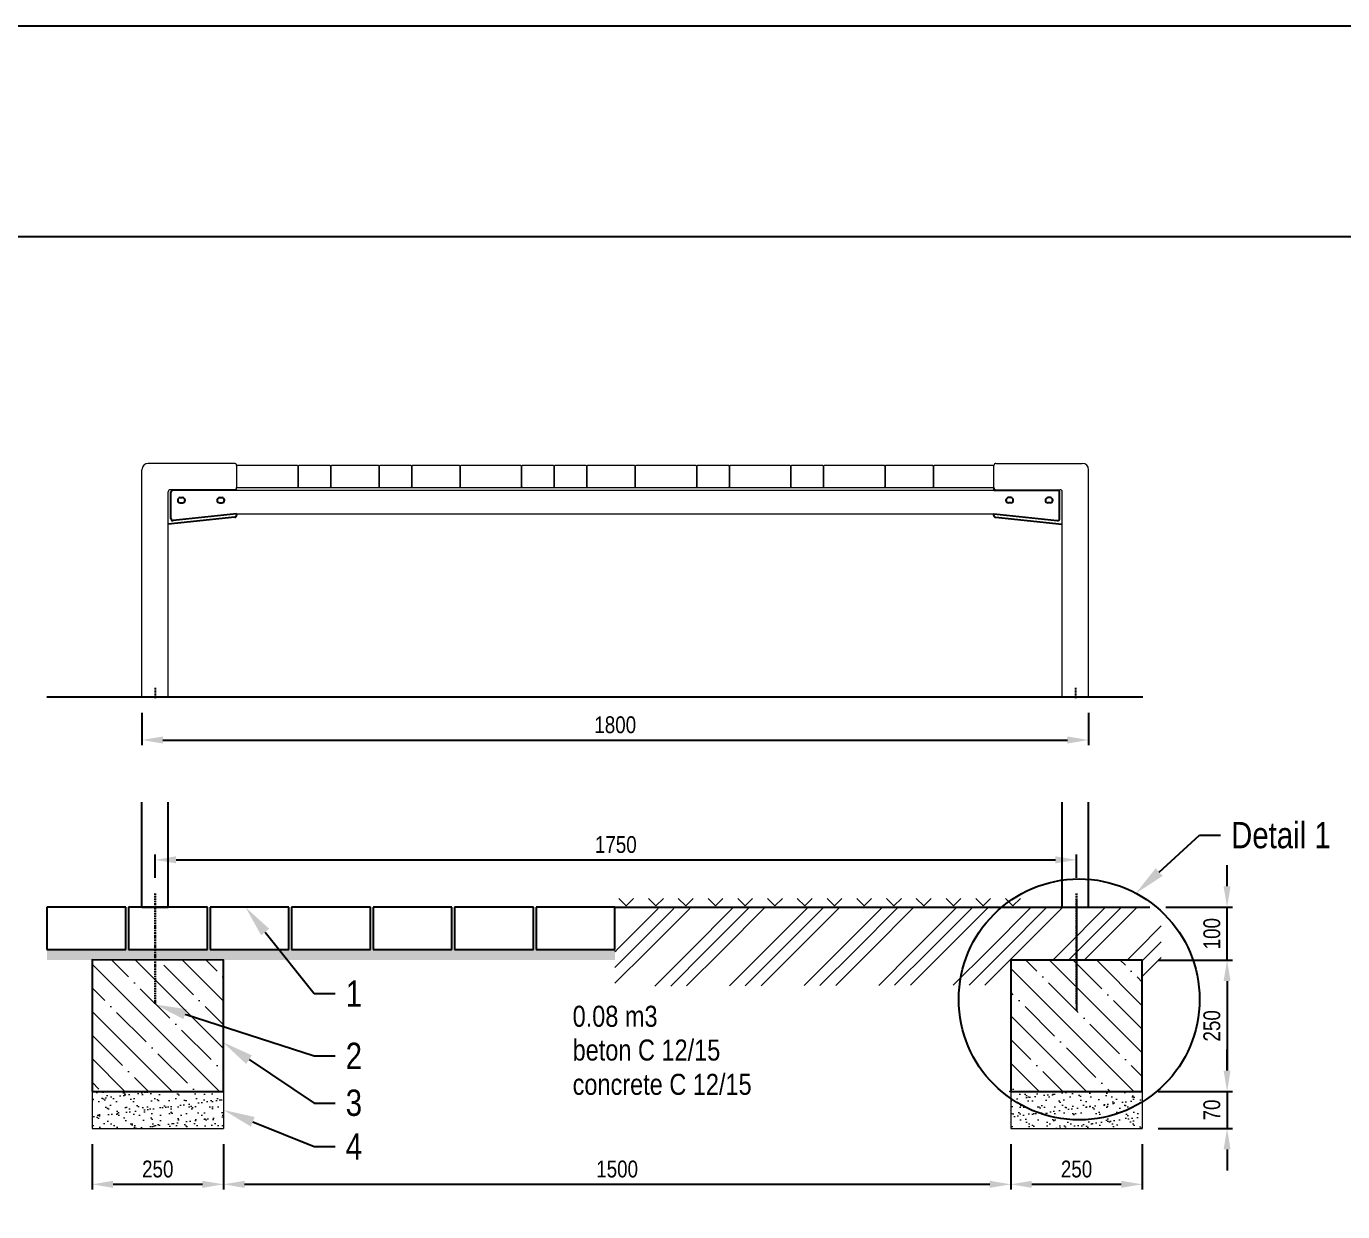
# Model space of a CAD drawing. Header units: millimetres. Extents: x 5064 to 11004, y 3085 to 7285.
# Drawn here: x 6496 to 8999, y 5032 to 7285 of the extents above; entities that cross this region are included whole.
import ezdxf
from ezdxf import colors
from ezdxf.entities.mleader import LeaderData, LeaderLine
from ezdxf.math import Vec2, Vec3

# ---------------------------------------------------------------- set-up
doc = ezdxf.new("R2010")
doc.units = ezdxf.units.MM
doc.header["$LTSCALE"] = 0.3
doc.linetypes.add('DashDot', pattern=[15, 9, -3, 0, -3])
doc.layers.add('Nekreslit', color=6, linetype='Continuous', plot=False)
doc.layers.add('SRAFY', color=251, linetype='Continuous', lineweight=13)
doc.styles.add('SEACAD_Arial', font='arial.ttf', dxfattribs={"width": 0.8})
doc.dimstyles.new('ISO-25', dxfattribs={"dimtxt": 1.6, "dimasz": 2, "dimexe": 0.5, "dimexo": 1.5, "dimtad": 1, "dimdec": 0, "dimtxsty": 'SEACAD_Arial', "dimcen": 2, "dimadec": 0, "dimazin": 0, "dimtfac": 1, "dimtdec": 0, "dimtmove": 0, "dimatfit": 3, "dimfxl": 1, "dimarcsym": 0})

# ---------------------------------------------------------------- blocks, each defined once
blk = doc.blocks.new('*D138')
at = {"color": 0, "lineweight": -2, "transparency": 16777216}
for p, q in [((6740.9, 5666.5), (6740.9, 5710.7)), ((8493.1, 5666.5), (8493.1, 5710.7)), ((6780.9, 5700.7), (8453.1, 5700.7))]:
    blk.add_line(p, q, dxfattribs=at)
at = {"color": 0, "transparency": 16777216}
for points in [[(6780.9, 5707.4), (6780.9, 5694), (6740.9, 5700.7)], [(8453.1, 5707.4), (8453.1, 5694), (8493.1, 5700.7)]]:
    blk.add_solid(points, dxfattribs=at)
at = {"layer": 'Defpoints', "color": 0, "transparency": 16777216}
for p in [(8493.1, 5700.7), (6740.9, 5636.5), (8493.1, 5636.5)]:
    blk.add_point(p, dxfattribs=at)
at = {"color": 0, "transparency": 16777216, "insert": (7617, 5729.6), "char_height": 32, "attachment_point": 5, "style": 'SEACAD_Arial'}
blk.add_mtext('1750', dxfattribs=at)
blk = doc.blocks.new('*D136')
at = {"color": 0, "lineweight": -2, "transparency": 16777216}
for p, q in [((8697.6, 5510.1), (8789.4, 5510.1)), ((8779.4, 5470.1), (8779.4, 5300.1)), ((8648.1, 5260.1), (8789.4, 5260.1))]:
    blk.add_line(p, q, dxfattribs=at)
at = {"color": 0, "transparency": 16777216}
for points in [[(8772.7, 5470.1), (8786, 5470.1), (8779.4, 5510.1)], [(8772.7, 5300.1), (8786, 5300.1), (8779.4, 5260.1)]]:
    blk.add_solid(points, dxfattribs=at)
at = {"layer": 'Defpoints', "color": 0, "transparency": 16777216}
for p in [(8667.6, 5510.1), (8618.1, 5260.1), (8779.4, 5260.1)]:
    blk.add_point(p, dxfattribs=at)
at = {"color": 0, "transparency": 16777216, "insert": (8750.5, 5385.1), "char_height": 32, "attachment_point": 5, "rotation": 90, "style": 'SEACAD_Arial'}
blk.add_mtext('250', dxfattribs=at)
blk = doc.blocks.new('*D137')
at = {"color": 0, "lineweight": -2, "transparency": 16777216}
for p, q in [((8779.4, 5300.1), (8779.4, 5340.1)), ((8648.1, 5260.1), (8789.4, 5260.1)), ((8779.4, 5260.1), (8779.4, 5190.1)), ((8648.1, 5190.1), (8789.4, 5190.1)), ((8779.4, 5150.1), (8779.4, 5110.1))]:
    blk.add_line(p, q, dxfattribs=at)
at = {"color": 0, "transparency": 16777216}
for points in [[(8772.7, 5300.1), (8786, 5300.1), (8779.4, 5260.1)], [(8772.7, 5150.1), (8786, 5150.1), (8779.4, 5190.1)]]:
    blk.add_solid(points, dxfattribs=at)
at = {"layer": 'Defpoints', "color": 0, "transparency": 16777216}
for p in [(8618.1, 5260.1), (8618.1, 5190.1), (8779.4, 5190.1)]:
    blk.add_point(p, dxfattribs=at)
at = {"color": 0, "transparency": 16777216, "insert": (8750.5, 5225.1), "char_height": 32, "attachment_point": 5, "rotation": 90, "style": 'SEACAD_Arial'}
blk.add_mtext('70', dxfattribs=at)
blk = doc.blocks.new('*D140')
at = {"color": 0, "lineweight": -2, "transparency": 16777216}
for p, q in [((6621, 5160.1), (6621, 5073.8)), ((6871, 5160.1), (6871, 5073.8)), ((6661, 5083.8), (6831, 5083.8))]:
    blk.add_line(p, q, dxfattribs=at)
at = {"color": 0, "transparency": 16777216}
for points in [[(6661, 5090.5), (6661, 5077.1), (6621, 5083.8)], [(6831, 5090.5), (6831, 5077.1), (6871, 5083.8)]]:
    blk.add_solid(points, dxfattribs=at)
at = {"layer": 'Defpoints', "color": 0, "transparency": 16777216}
for p in [(6621, 5190.1), (6871, 5190.1), (6871, 5083.8)]:
    blk.add_point(p, dxfattribs=at)
at = {"color": 0, "transparency": 16777216, "insert": (6746, 5112.7), "char_height": 32, "attachment_point": 5, "style": 'SEACAD_Arial'}
blk.add_mtext('250', dxfattribs=at)
blk = doc.blocks.new('*D141')
at = {"color": 0, "lineweight": -2, "transparency": 16777216}
for p, q in [((8368.1, 5160.1), (8368.1, 5073.8)), ((8618.1, 5160.1), (8618.1, 5073.8)), ((8408.1, 5083.8), (8578.1, 5083.8))]:
    blk.add_line(p, q, dxfattribs=at)
at = {"color": 0, "transparency": 16777216}
for points in [[(8408.1, 5090.5), (8408.1, 5077.2), (8368.1, 5083.8)], [(8578.1, 5090.5), (8578.1, 5077.2), (8618.1, 5083.8)]]:
    blk.add_solid(points, dxfattribs=at)
at = {"layer": 'Defpoints', "color": 0, "transparency": 16777216}
for p in [(8368.1, 5190.1), (8618.1, 5190.1), (8618.1, 5083.8)]:
    blk.add_point(p, dxfattribs=at)
at = {"color": 0, "transparency": 16777216, "insert": (8493.1, 5112.7), "char_height": 32, "attachment_point": 5, "style": 'SEACAD_Arial'}
blk.add_mtext('250', dxfattribs=at)
blk = doc.blocks.new('*D142')
at = {"color": 0, "lineweight": -2, "transparency": 16777216}
for p, q in [((6871, 5160.1), (6871, 5073.8)), ((8368.1, 5160.1), (8368.1, 5073.8)), ((6911, 5083.8), (8328.1, 5083.8))]:
    blk.add_line(p, q, dxfattribs=at)
at = {"color": 0, "transparency": 16777216}
for points in [[(6911, 5090.5), (6911, 5077.1), (6871, 5083.8)], [(8328.1, 5090.5), (8328.1, 5077.1), (8368.1, 5083.8)]]:
    blk.add_solid(points, dxfattribs=at)
at = {"layer": 'Defpoints', "color": 0, "transparency": 16777216}
for p in [(6871, 5190.1), (8368.1, 5190.1), (8368.1, 5083.8)]:
    blk.add_point(p, dxfattribs=at)
at = {"color": 0, "transparency": 16777216, "insert": (7619.5, 5112.7), "char_height": 32, "attachment_point": 5, "style": 'SEACAD_Arial'}
blk.add_mtext('1500', dxfattribs=at)
blk = doc.blocks.new('*D133')
at = {"color": 0, "lineweight": -2, "transparency": 16777216}
for p, q in [((8779.4, 5650.4), (8779.4, 5690.4)), ((8662.6, 5610.4), (8789.4, 5610.4)), ((8779.4, 5510.1), (8779.4, 5610.4)), ((8648.1, 5510.1), (8789.4, 5510.1)), ((8779.4, 5470.1), (8779.4, 5430.1))]:
    blk.add_line(p, q, dxfattribs=at)
at = {"color": 0, "transparency": 16777216}
for points in [[(8772.7, 5650.4), (8786, 5650.4), (8779.4, 5610.4)], [(8772.7, 5470.1), (8786, 5470.1), (8779.4, 5510.1)]]:
    blk.add_solid(points, dxfattribs=at)
at = {"layer": 'Defpoints', "color": 0, "transparency": 16777216}
for p in [(8632.6, 5610.4), (8779.4, 5610.4), (8618.1, 5510.1)]:
    blk.add_point(p, dxfattribs=at)
at = {"color": 0, "transparency": 16777216, "insert": (8750.5, 5560.3), "char_height": 32, "attachment_point": 5, "rotation": 90, "style": 'SEACAD_Arial'}
blk.add_mtext('100', dxfattribs=at)
blk = doc.blocks.new('*D134')
at = {"color": 0, "lineweight": -2, "transparency": 16777216}
for p, q in [((6715.9, 5980.4), (6715.9, 5918.5)), ((8515.9, 5980.4), (8515.9, 5918.5)), ((6755.9, 5928.5), (8475.9, 5928.5))]:
    blk.add_line(p, q, dxfattribs=at)
at = {"color": 0, "transparency": 16777216}
for points in [[(6755.9, 5935.2), (6755.9, 5921.8), (6715.9, 5928.5)], [(8475.9, 5935.2), (8475.9, 5921.8), (8515.9, 5928.5)]]:
    blk.add_solid(points, dxfattribs=at)
at = {"layer": 'Defpoints', "color": 0, "transparency": 16777216}
for p in [(6715.9, 6010.4), (8515.9, 6010.4), (8515.9, 5928.5)]:
    blk.add_point(p, dxfattribs=at)
at = {"color": 0, "transparency": 16777216, "insert": (7615.9, 5957.3), "char_height": 32, "attachment_point": 5, "style": 'SEACAD_Arial'}
blk.add_mtext('1800', dxfattribs=at)

msp = doc.modelspace()

# ---------------------------------------------------------------- hatches: boundary and pattern name
at = {"layer": 'SRAFY'}
h = msp.add_hatch(dxfattribs=at)
h.set_pattern_fill('TERACO', color=256, scale=20)
h.set_pattern_definition([(45, (0, 295.79), (-28.28427, 28.28427), [20, -20]), (135, (56.57, 295.79), (-28.28427, -28.28427), [20, -20])])
h.paths.add_polyline_path([(7615.4, 5610.4), (7615.4, 5633.5), (8390.4, 5633.5), (8390.4, 5610.5)])
h = msp.add_hatch(dxfattribs=at)
h.set_pattern_fill('GOST_GROUND', color=256, scale=10)
h.set_pattern_definition([(45, (263.65, 295.79), (141.4214, -9e-15), [200]), (45, (293.65, 295.79), (141.4214, -9e-15), [200]), (45, (323.65, 295.79), (141.4214, -9e-15), [200])])
h.paths.add_polyline_path([(8368.1, 5462.8), (7615.3, 5460.5), (7615.6, 5608), (8654.1, 5610.4), (8654.1, 5463), (8618.1, 5463), (8618.1, 5510.1), (8368.1, 5510.1)])
h = msp.add_hatch(dxfattribs=at)
h.set_pattern_fill('AR-SAND', color=256, scale=0.5)
h.set_pattern_definition([(37.5, (0, 295.79), (-0.800016, 24.47066), [0, -19.304, 0, -21.59, 0, -20.6375]), (7.5, (0, 295.79), (22.47616, 35.84126), [0, -10.414, 0, -17.399, 0, -6.6675]), (327.5, (-15.62, 295.79), (39.54962, 0.07186), [0, -6.35, 0, -22.86, 0, -29.845]), (317.5, (-15.62, 295.79), (38.17782, 11.14647), [0, -3.175, 0, -14.986, 0, -17.145])])
h.paths.add_polyline_path([(6535.4, 5530.4), (6535.4, 5510.5), (6566, 5510.4), (6686, 5510.3), (6686, 5530.4)])
h.paths.add_polyline_path([(7615.4, 5510.1), (7615.4, 5530.4), (6686, 5530.4), (6686, 5510.3), (6816, 5510.1)])
h = msp.add_hatch(dxfattribs=at)
h.set_pattern_fill('ANSI35', color=256, scale=10, angle=90)
h.paths.add_polyline_path([(6870.9, 5510.1), (6621, 5510.4), (6621, 5260.1), (6871, 5260.1)])
h = msp.add_hatch(dxfattribs=at)
h.set_pattern_fill('ANSI35', color=256, scale=10, angle=90)
h.set_pattern_definition([(135, (301.654, 0.008), (-44.9013, -44.9013), []), (135, (301.654, 44.91), (-44.9013, -44.9013), [79.375, -15.875, 0, -15.875])])
h.paths.add_polyline_path([(8618.1, 5510.1), (8368.1, 5510.1), (8368.1, 5260.1), (8618.1, 5260.1)])
h = msp.add_hatch(dxfattribs=at)
h.set_pattern_fill('AR-SAND', color=256, scale=0.5)
h.paths.add_polyline_path([(6871, 5260.1), (6621, 5260.1), (6621, 5190.1), (6871, 5190.1)])
h = msp.add_hatch(dxfattribs=at)
h.set_pattern_fill('AR-SAND', color=256, scale=0.5)
h.paths.add_polyline_path([(8368.1, 5260.1), (8618.1, 5260.1), (8618.1, 5190.1), (8368.1, 5190.1)])

# ---------------------------------------------------------------- linework, layer by layer
at = {"lineweight": 15}
for p, q in [((6715.9, 6010.4), (6715.9, 6442.4)), ((6891.9, 6454.4), (6727.9, 6454.4)), ((6895.9, 6450.4), (6895.9, 6408.4)), ((8335.9, 6408.4), (8335.9, 6450.4)), ((8339.9, 6454.4), (8503.9, 6454.4)), ((8515.9, 6010.4), (8515.9, 6442.4)), ((6895.9, 6408.4), (8335.9, 6408.4)), ((6895.9, 6403.4), (6895.9, 6408.4)), ((8335.9, 6403.4), (8335.9, 6408.4)), ((6765.9, 6010.4), (6765.9, 6400.4)), ((6891.9, 6404.4), (6769.9, 6404.4)), ((6895.9, 6403.4), (8335.9, 6403.4)), ((8339.9, 6404.4), (8461.9, 6404.4)), ((8465.9, 6010.4), (8465.9, 6400.4)), ((6895.9, 6358.4), (8335.9, 6358.4)), ((6665.9, 6010.4), (6715.9, 6010.4)), ((8266.5, 6010.4), (8216.5, 6010.4)), ((8266.5, 5610.4), (8216.5, 5610.4))]:
    msp.add_line(p, q, dxfattribs=at)
for p, q in [((6770.9, 6349.7), (6770.9, 6399.4)), ((6895.9, 6403.4), (6774.9, 6403.4)), ((6788.9, 6389.4), (6792.9, 6389.4)), ((6863.9, 6389.4), (6867.9, 6389.4)), ((8335.9, 6403.4), (8456.9, 6403.4)), ((8367.9, 6389.4), (8363.9, 6389.4)), ((8442.9, 6389.4), (8438.9, 6389.4)), ((8460.9, 6349.7), (8460.9, 6399.4)), ((6895.9, 6358.4), (6775.4, 6345.7)), ((6788.9, 6379.4), (6792.9, 6379.4)), ((6863.9, 6379.4), (6867.9, 6379.4)), ((6895.9, 6358.4), (6895.9, 6355.9)), ((6895.9, 6358.4), (6895.9, 6355.9)), ((8335.5, 6358.4), (8335.5, 6356)), ((8335.5, 6358.4), (8335.5, 6356)), ((8335.9, 6358.4), (8456.5, 6345.7)), ((8367.9, 6379.4), (8363.9, 6379.4)), ((8442.9, 6379.4), (8438.9, 6379.4)), ((6892.4, 6351.9), (6765.9, 6338.7)), ((8339.1, 6352), (8465.5, 6338.7)), ((6715.9, 6010.4), (6765.9, 6010.4)), ((8465.9, 6010.4), (8515.9, 6010.4)), ((6715.9, 5610.4), (6715.9, 5810.5)), ((6765.9, 5610.4), (6765.9, 5810.5)), ((8465.9, 5610.4), (8465.9, 5810.5)), ((8515.9, 5610.4), (8515.9, 5810.5)), ((6715.9, 5610.4), (6765.9, 5610.4)), ((7615.4, 5610.4), (8632.6, 5610.4)), ((8465.9, 5610.4), (8515.9, 5610.4))]:
    msp.add_line(p, q)
at = {"color": 7, "linetype": 'Continuous'}
for p, q in [((6535.4, 6010.4), (8619.3, 6010.4)), ((6685.4, 5610.4), (6535.4, 5610.4)), ((6535.4, 5610.4), (6535.4, 5530.4)), ((6685.4, 5530.4), (6685.4, 5610.4)), ((6840.4, 5610.4), (6690.4, 5610.4)), ((6690.4, 5610.4), (6690.4, 5530.4)), ((6840.4, 5530.4), (6840.4, 5610.4)), ((6995.4, 5610.4), (6845.4, 5610.4)), ((6845.4, 5610.4), (6845.4, 5530.4)), ((6995.4, 5530.4), (6995.4, 5610.4)), ((7150.4, 5610.4), (7000.4, 5610.4)), ((7000.4, 5610.4), (7000.4, 5530.4)), ((7150.4, 5530.4), (7150.4, 5610.4)), ((7305.4, 5610.4), (7155.4, 5610.4)), ((7155.4, 5610.4), (7155.4, 5530.4)), ((7305.4, 5530.4), (7305.4, 5610.4)), ((7460.4, 5610.4), (7310.4, 5610.4)), ((7310.4, 5610.4), (7310.4, 5530.4)), ((7460.4, 5530.4), (7460.4, 5610.4)), ((7615.4, 5610.4), (7465.4, 5610.4)), ((7465.4, 5610.4), (7465.4, 5530.4)), ((7615.4, 5530.4), (7615.4, 5610.4)), ((6535.4, 5530.4), (6685.4, 5530.4)), ((6690.4, 5530.4), (6840.4, 5530.4)), ((6845.4, 5530.4), (6995.4, 5530.4)), ((7000.4, 5530.4), (7150.4, 5530.4)), ((7155.4, 5530.4), (7305.4, 5530.4)), ((7310.4, 5530.4), (7460.4, 5530.4)), ((7465.4, 5530.4), (7615.4, 5530.4))]:
    msp.add_line(p, q, dxfattribs=at)
at = {"color": 0, "linetype": 'DashDot', "ltscale": 0.1}
for p, q in [((6740.9, 6027.4), (6740.9, 6007.4)), ((8490.9, 6027.4), (8490.9, 6007.4))]:
    msp.add_line(p, q, dxfattribs=at)
at = {"linetype": 'DashDot', "lineweight": 30}
for p, q in [((6740.9, 5636.5), (6740.9, 5425.8)), ((8493.1, 5636.5), (8493.1, 5425.8))]:
    msp.add_line(p, q, dxfattribs=at)
at = {"ltscale": 3}
msp.add_line((8493.1, 5624.4), (8493.1, 5413.7), dxfattribs=at)
at = {"lineweight": 15}
for points in [[(6897.9, 6408.4), (7010.9, 6408.4, 0.414214), (7012.9, 6410.4), (7012.9, 6448.4, 0.414214), (7010.9, 6450.4), (6897.9, 6450.4, 0.414214), (6895.9, 6448.4), (6895.9, 6410.4, 0.414214)], [(7014.9, 6408.4), (7072.9, 6408.4, 0.414214), (7074.9, 6410.4), (7074.9, 6448.4, 0.414214), (7072.9, 6450.4), (7014.9, 6450.4, 0.414214), (7012.9, 6448.4), (7012.9, 6410.4, 0.414214)], [(7076.9, 6408.4), (7164.9, 6408.4, 0.414214), (7166.9, 6410.4), (7166.9, 6448.4, 0.414214), (7164.9, 6450.4), (7076.9, 6450.4, 0.414214), (7074.9, 6448.4), (7074.9, 6410.4, 0.414214)], [(7168.9, 6408.4), (7226.9, 6408.4, 0.414214), (7228.9, 6410.4), (7228.9, 6448.4, 0.414214), (7226.9, 6450.4), (7168.9, 6450.4, 0.414214), (7166.9, 6448.4), (7166.9, 6410.4, 0.414214)], [(7230.9, 6408.4), (7318.9, 6408.4, 0.414214), (7320.9, 6410.4), (7320.9, 6448.4, 0.414214), (7318.9, 6450.4), (7230.9, 6450.4, 0.414214), (7228.9, 6448.4), (7228.9, 6410.4, 0.414214)], [(7322.9, 6408.4), (7435.9, 6408.4, 0.414214), (7437.9, 6410.4), (7437.9, 6448.4, 0.414214), (7435.9, 6450.4), (7322.9, 6450.4, 0.414214), (7320.9, 6448.4), (7320.9, 6410.4, 0.414214)], [(7439.9, 6408.4), (7497.9, 6408.4, 0.414214), (7499.9, 6410.4), (7499.9, 6448.4, 0.414214), (7497.9, 6450.4), (7439.9, 6450.4, 0.414214), (7437.9, 6448.4), (7437.9, 6410.4, 0.414214)], [(7501.9, 6408.4), (7559.9, 6408.4, 0.414214), (7561.9, 6410.4), (7561.9, 6448.4, 0.414214), (7559.9, 6450.4), (7501.9, 6450.4, 0.414214), (7499.9, 6448.4), (7499.9, 6410.4, 0.414214)], [(7563.9, 6408.4), (7651.9, 6408.4, 0.414214), (7653.9, 6410.4), (7653.9, 6448.4, 0.414214), (7651.9, 6450.4), (7563.9, 6450.4, 0.414214), (7561.9, 6448.4), (7561.9, 6410.4, 0.414214)], [(7563.9, 6408.4), (7651.9, 6408.4, 0.414214), (7653.9, 6410.4), (7653.9, 6448.4, 0.414214), (7651.9, 6450.4), (7563.9, 6450.4, 0.414214), (7561.9, 6448.4), (7561.9, 6410.4, 0.414214)], [(7655.9, 6408.4), (7768.9, 6408.4, 0.414214), (7770.9, 6410.4), (7770.9, 6448.4, 0.414214), (7768.9, 6450.4), (7655.9, 6450.4, 0.414214), (7653.9, 6448.4), (7653.9, 6410.4, 0.414214)], [(7772.9, 6408.4), (7830.9, 6408.4, 0.414214), (7832.9, 6410.4), (7832.9, 6448.4, 0.414214), (7830.9, 6450.4), (7772.9, 6450.4, 0.414214), (7770.9, 6448.4), (7770.9, 6410.4, 0.414214)], [(7834.9, 6408.4), (7947.9, 6408.4, 0.414214), (7949.9, 6410.4), (7949.9, 6448.4, 0.414214), (7947.9, 6450.4), (7834.9, 6450.4, 0.414214), (7832.9, 6448.4), (7832.9, 6410.4, 0.414214)], [(7951.9, 6408.4), (8009.9, 6408.4, 0.414214), (8011.9, 6410.4), (8011.9, 6448.4, 0.414214), (8009.9, 6450.4), (7951.9, 6450.4, 0.414214), (7949.9, 6448.4), (7949.9, 6410.4, 0.414214)], [(8013.9, 6408.4), (8126.9, 6408.4, 0.414214), (8128.9, 6410.4), (8128.9, 6448.4, 0.414214), (8126.9, 6450.4), (8013.9, 6450.4, 0.414214), (8011.9, 6448.4), (8011.9, 6410.4, 0.414214)], [(8130.9, 6408.4), (8218.9, 6408.4, 0.414214), (8220.9, 6410.4), (8220.9, 6448.4, 0.414214), (8218.9, 6450.4), (8130.9, 6450.4, 0.414214), (8128.9, 6448.4), (8128.9, 6410.4, 0.414214)], [(8222.9, 6408.4), (8333.9, 6408.4, 0.414181), (8335.9, 6410.4), (8335.9, 6448.4, 0.305984), (8333.9, 6450.4), (8222.9, 6450.4, 0.414214), (8220.9, 6448.4), (8220.9, 6410.4, 0.414214)]]:
    msp.add_lwpolyline(points, format="xyb", close=True, dxfattribs=at)
for points in [[(6621, 5260.1), (6871, 5260.1), (6870.9, 5510.1), (6621, 5510.4)], [(8368.1, 5260.1), (8618.1, 5260.1), (8618.1, 5510.1), (8368.1, 5510.1)]]:
    msp.add_lwpolyline(points, close=True)
msp.add_circle((8498.1, 5435.4), 229)
at = {"color": 7, "linetype": 'Continuous'}
for centre in [(8390.4, 5610.4), (8390.4, 5610.4), (8366, 5260.1), (8366, 5260.1)]:
    msp.add_circle(centre, 0.01, dxfattribs=at)
at = {"lineweight": 15}
for centre, radius, start, end in [((6727.9, 6442.4), 12, 90, 180), ((6891.9, 6450.4), 4, 0, 90), ((8339.9, 6450.4), 4, 90, 180), ((8503.9, 6442.4), 12, 0, 90), ((6891.9, 6408.4), 4, 270, 0), ((8339.9, 6408.4), 4, 180, 270), ((6769.9, 6400.4), 4, 90, 180), ((8461.9, 6400.4), 4, 0, 90)]:
    msp.add_arc(centre, radius, start, end, dxfattribs=at)
for centre, radius, start, end in [((6774.9, 6399.4), 4, 90, 180), ((6788.9, 6384.4), 5, 90, 270), ((6792.9, 6384.4), 5, 270, 90), ((6863.9, 6384.4), 5, 90, 270), ((6867.9, 6384.4), 5, 270, 90), ((8363.9, 6384.4), 5, 90, 270), ((8367.9, 6384.4), 5, 270, 90), ((8438.9, 6384.4), 5, 90, 270), ((8442.9, 6384.4), 5, 270, 90), ((8456.9, 6399.4), 4, 360, 89.9999), ((6774.9, 6349.7), 4, 180, 276), ((6891.9, 6355.9), 4, 276, 0), ((8339.5, 6356), 4, 180, 264), ((8456.9, 6349.7), 4, 264, 360)]:
    msp.add_arc(centre, radius, start, end)
at = {"layer": 'Nekreslit'}
for points in [[(5064.4, 3085.3), (11004.4, 3085.3), (11004.4, 7285.3), (5064.4, 7285.3)], [(5464.4, 3285.3), (9504.4, 3285.3), (9504.4, 6885.3), (5464.4, 6885.3)]]:
    msp.add_lwpolyline(points, close=True, dxfattribs=at)
at = {"layer": 'SRAFY'}
for p, q in [((6621, 5260.1), (6621, 5190.1)), ((6871, 5260.1), (6871, 5190.1)), ((8368.1, 5260.1), (8368.1, 5190.1)), ((8618.1, 5260.1), (8618.1, 5190.1)), ((6621, 5190.1), (6871, 5190.1)), ((8368.1, 5190.1), (8618.1, 5190.1))]:
    msp.add_line(p, q, dxfattribs=at)

# ---------------------------------------------------------------- texts
at = {"style": 'SEACAD_Arial', "width": 0.8}
for s, p in [('0.08 m3', (7534.9, 5383.3)), ('beton C 12/15', (7534.9, 5319.1)), ('concrete C 12/15', (7534.9, 5253.9))]:
    msp.add_text(s, height=40, dxfattribs=at).set_placement(p)

# ---------------------------------------------------------------- dimensions: what is measured, and where the dimension line sits
dim = msp.add_linear_dim(base=(8515.9, 5928.5), p1=(6715.9, 6010.4), p2=(8515.9, 6010.4), dimstyle='ISO-25')
dim.commit()
dim.dimension.update_dxf_attribs({"geometry": '*D134', "text_midpoint": (7615.9, 5957.3)})
for base, p1, p2, override, picture, middle in [((8493.1, 5700.7), (6740.9, 5636.5), (8493.1, 5636.5), {"dimscale": 0, "dimrnd": 10}, '*D138', (7617, 5729.6)), ((6871, 5083.8), (6621, 5190.1), (6871, 5190.1), {"dimscale": 0, "dimtix": 0, "dimtofl": 1, "dimtmove": 0, "dimatfit": 3}, '*D140', (6746, 5112.7)), ((8368.1, 5083.8), (6871, 5190.1), (8368.1, 5190.1), {"dimscale": 0, "dimrnd": 10, "dimtix": 0, "dimtofl": 1, "dimtmove": 0, "dimatfit": 3}, '*D142', (7619.5, 5112.7)), ((8618.1, 5083.8), (8368.1, 5190.1), (8618.1, 5190.1), {"dimscale": 0, "dimtix": 0, "dimtofl": 1, "dimtmove": 0, "dimatfit": 3}, '*D141', (8493.1, 5112.7))]:
    dim = msp.add_linear_dim(base=base, p1=p1, p2=p2, dimstyle='ISO-25', override=override)
    dim.commit()
    dim.dimension.update_dxf_attribs({"geometry": picture, "text_midpoint": middle})
dim = msp.add_linear_dim(base=(8779.4, 5610.4), p1=(8618.1, 5510.1), p2=(8632.6, 5610.4), angle=90, dimstyle='ISO-25')
dim.commit()
dim.dimension.update_dxf_attribs({"geometry": '*D133', "text_midpoint": (8750.5, 5560.3)})
for base, p1, p2, override, picture, middle in [((8779.4, 5260.1), (8667.6, 5510.1), (8618.1, 5260.1), {"dimscale": 0}, '*D136', (8750.5, 5385.1)), ((8779.4, 5190.1), (8618.1, 5260.1), (8618.1, 5190.1), {"dimscale": 0, "dimtmove": 1}, '*D137', (8750.5, 5225.1))]:
    dim = msp.add_linear_dim(base=base, p1=p1, p2=p2, angle=90, dimstyle='ISO-25', override=override)
    dim.commit()
    dim.dimension.update_dxf_attribs({"geometry": picture, "text_midpoint": middle})

# ---------------------------------------------------------------- leaders
ml = msp.add_multileader_mtext('Standard')
ml.set_content('Detail 1', color=256, style='SEACAD_Arial')
ml.set_leader_properties(lineweight=-3)
ml.build(insert=Vec2(0, 0))
ml.multileader.update_dxf_attribs({"text_right_attachment_type": 6, "dogleg_length": 2, "arrow_head_size": 60, "scale": 20})
ctx = ml.context
ctx.base_point, ctx.scale, ctx.char_height, ctx.arrow_head_size, ctx.landing_gap_size, ctx.plane_origin = Vec3(8767, 5747.3), 20, 50, 60, 20, Vec3(10174.2, 5637.1)
ctx.right_attachment = 6
notes = []
notes.append((ctx, [(0, (1, 1, 0), (8727, 5747.3), (1, 0), 40, [(0, [(8605.9, 5637)], 0, [])])]))
ctx.mtext.insert, ctx.mtext.flow_direction = Vec3(8787, 5772.7), 5
ml = msp.add_multileader_mtext('Standard')
ml.set_content('1', color=256, style='SEACAD_Arial')
ml.set_leader_properties()
ml.build(insert=Vec2(0, 0))
ml.multileader.update_dxf_attribs({"text_right_attachment_type": 6, "dogleg_length": 2, "arrow_head_size": 60, "scale": 20})
ctx = ml.context
ctx.base_point, ctx.scale, ctx.char_height, ctx.arrow_head_size, ctx.landing_gap_size, ctx.plane_origin = Vec3(7083.4, 5446.3), 20, 50, 60, 20, Vec3(6820.4, 5610.4)
ctx.right_attachment = 6
notes.append((ctx, [(0, (1, 1, 0), (7043.4, 5446.3), (1, 0), 40, [(0, [(6913, 5610.4)], 0, [])])]))
ctx.mtext.insert, ctx.mtext.flow_direction = Vec3(7103.4, 5471.3), 5
ml = msp.add_multileader_mtext('Standard')
ml.set_content('2', color=256, style='SEACAD_Arial')
ml.set_leader_properties()
ml.build(insert=Vec2(0, 0))
ml.multileader.update_dxf_attribs({"text_right_attachment_type": 6, "dogleg_length": 2, "arrow_head_size": 60, "scale": 20})
ctx = ml.context
ctx.base_point, ctx.scale, ctx.char_height, ctx.arrow_head_size, ctx.landing_gap_size, ctx.plane_origin = Vec3(7083.4, 5328), 20, 50, 60, 20, Vec3(6740.9, 5425.8)
ctx.right_attachment = 6
notes.append((ctx, [(0, (1, 1, 0), (7043.4, 5328), (1, 0), 40, [(0, [(6740.9, 5425.8)], 0, [])])]))
ctx.mtext.insert, ctx.mtext.flow_direction = Vec3(7103.4, 5353), 5
ml = msp.add_multileader_mtext('Standard')
ml.set_content('3', color=256, style='SEACAD_Arial')
ml.set_leader_properties()
ml.build(insert=Vec2(0, 0))
ml.multileader.update_dxf_attribs({"text_right_attachment_type": 6, "dogleg_length": 2, "arrow_head_size": 60, "scale": 20})
ctx = ml.context
ctx.base_point, ctx.scale, ctx.char_height, ctx.arrow_head_size, ctx.landing_gap_size, ctx.plane_origin = Vec3(7083.4, 5238.4), 20, 50, 60, 20, Vec3(6739.9, 5213)
ctx.right_attachment = 6
notes.append((ctx, [(0, (1, 1, 0), (7043.4, 5238.4), (1, 0), 40, [(0, [(6869.6, 5354.1)], 0, [])])]))
ctx.mtext.insert, ctx.mtext.flow_direction = Vec3(7103.4, 5263.9), 5
ml = msp.add_multileader_mtext('Standard')
ml.set_content('4', color=256, style='SEACAD_Arial')
ml.set_leader_properties()
ml.build(insert=Vec2(0, 0))
ml.multileader.update_dxf_attribs({"text_right_attachment_type": 6, "dogleg_length": 2, "arrow_head_size": 60, "scale": 20})
ctx = ml.context
ctx.base_point, ctx.scale, ctx.char_height, ctx.arrow_head_size, ctx.landing_gap_size, ctx.plane_origin = Vec3(7083.4, 5155.8), 20, 50, 60, 20, Vec3(6660.8, 5266.2)
ctx.right_attachment = 6
notes.append((ctx, [(0, (1, 1, 0), (7043.4, 5155.8), (1, 0), 40, [(0, [(6871, 5225.1)], 0, [])])]))
ctx.mtext.insert, ctx.mtext.flow_direction = Vec3(7103.4, 5180.8), 5
for ctx, leaders in notes:
    for number, flags, end, landing, length, lines in leaders:
        leader = LeaderData()
        leader.index, (leader.has_last_leader_line, leader.has_dogleg_vector, leader.attachment_direction) = number, flags
        leader.last_leader_point, leader.dogleg_vector, leader.dogleg_length = Vec3(end), Vec3(landing), length
        for number, points, colour, breaks in lines:
            line = LeaderLine()
            line.index, line.vertices, line.color, line.breaks = number, Vec3.list(points), colors.encode_raw_color(colour), breaks
            leader.lines.append(line)
        ctx.leaders.append(leader)

doc.saveas('drawing.dxf')
